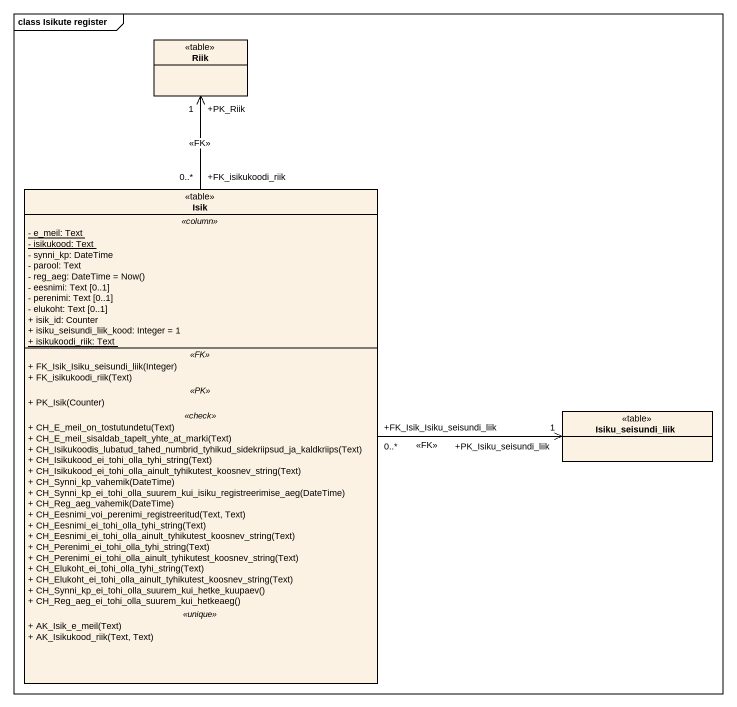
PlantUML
@startuml
mainframe class Isikute register
hide circle
hide empty members
skinparam classAttributeIconSize 0
class Riik <<table>>
class Isik <<table>> {
  .. <<column>> ..
  {static} - e_meil: Text
  {static} - isikukood: Text
  - synni_kp: DateTime
  - parool: Text
  {field} - reg_aeg: DateTime = Now()
  - eesnimi: Text [0..1]
  - perenimi: Text [0..1]
  - elukoht: Text [0..1]
  + isik_id: Counter
  + isiku_seisundi_liik_kood: Integer = 1
  {static} + isikukoodi_riik: Text
  .. <<FK>> ..
  + FK_Isik_Isiku_seisundi_liik(Integer)
  + FK_isikukoodi_riik(Text)
  .. <<PK>> ..
  + PK_Isik(Counter)
  .. <<check>> ..
  + CH_E_meil_on_tostutundetu(Text)
  + CH_E_meil_sisaldab_tapelt_yhte_at_marki(Text)
  + CH_Isikukoodis_lubatud_tahed_numbrid_tyhikud_sidekriipsud_ja_kaldkriips(Text)
  + CH_Isikukood_ei_tohi_olla_tyhi_string(Text)
  + CH_Isikukood_ei_tohi_olla_ainult_tyhikutest_koosnev_string(Text)
  + CH_Synni_kp_vahemik(DateTime)
  + CH_Synni_kp_ei_tohi_olla_suurem_kui_isiku_registreerimise_aeg(DateTime)
  + CH_Reg_aeg_vahemik(DateTime)
  + CH_Eesnimi_voi_perenimi_registreeritud(Text, Text)
  + CH_Eesnimi_ei_tohi_olla_tyhi_string(Text)
  + CH_Eesnimi_ei_tohi_olla_ainult_tyhikutest_koosnev_string(Text)
  + CH_Perenimi_ei_tohi_olla_tyhi_string(Text)
  + CH_Perenimi_ei_tohi_olla_ainult_tyhikutest_koosnev_string(Text)
  + CH_Elukoht_ei_tohi_olla_tyhi_string(Text)
  + CH_Elukoht_ei_tohi_olla_ainult_tyhikutest_koosnev_string(Text)
  + CH_Synni_kp_ei_tohi_olla_suurem_kui_hetke_kuupaev()
  + CH_Reg_aeg_ei_tohi_olla_suurem_kui_hetkeaeg()
  .. <<unique>> ..
  + AK_Isik_e_meil(Text)
  + AK_Isikukood_riik(Text, Text)
}
class Isiku_seisundi_liik <<table>>
Isik "+FK_isikukoodi_riik\n0..*" -up-> "+PK_Riik\n1" Riik : <<FK>>
Isik "+FK_Isik_Isiku_seisundi_liik\n0..*" -right-> "+PK_Isiku_seisundi_liik\n1" Isiku_seisundi_liik : <<FK>>
@enduml
